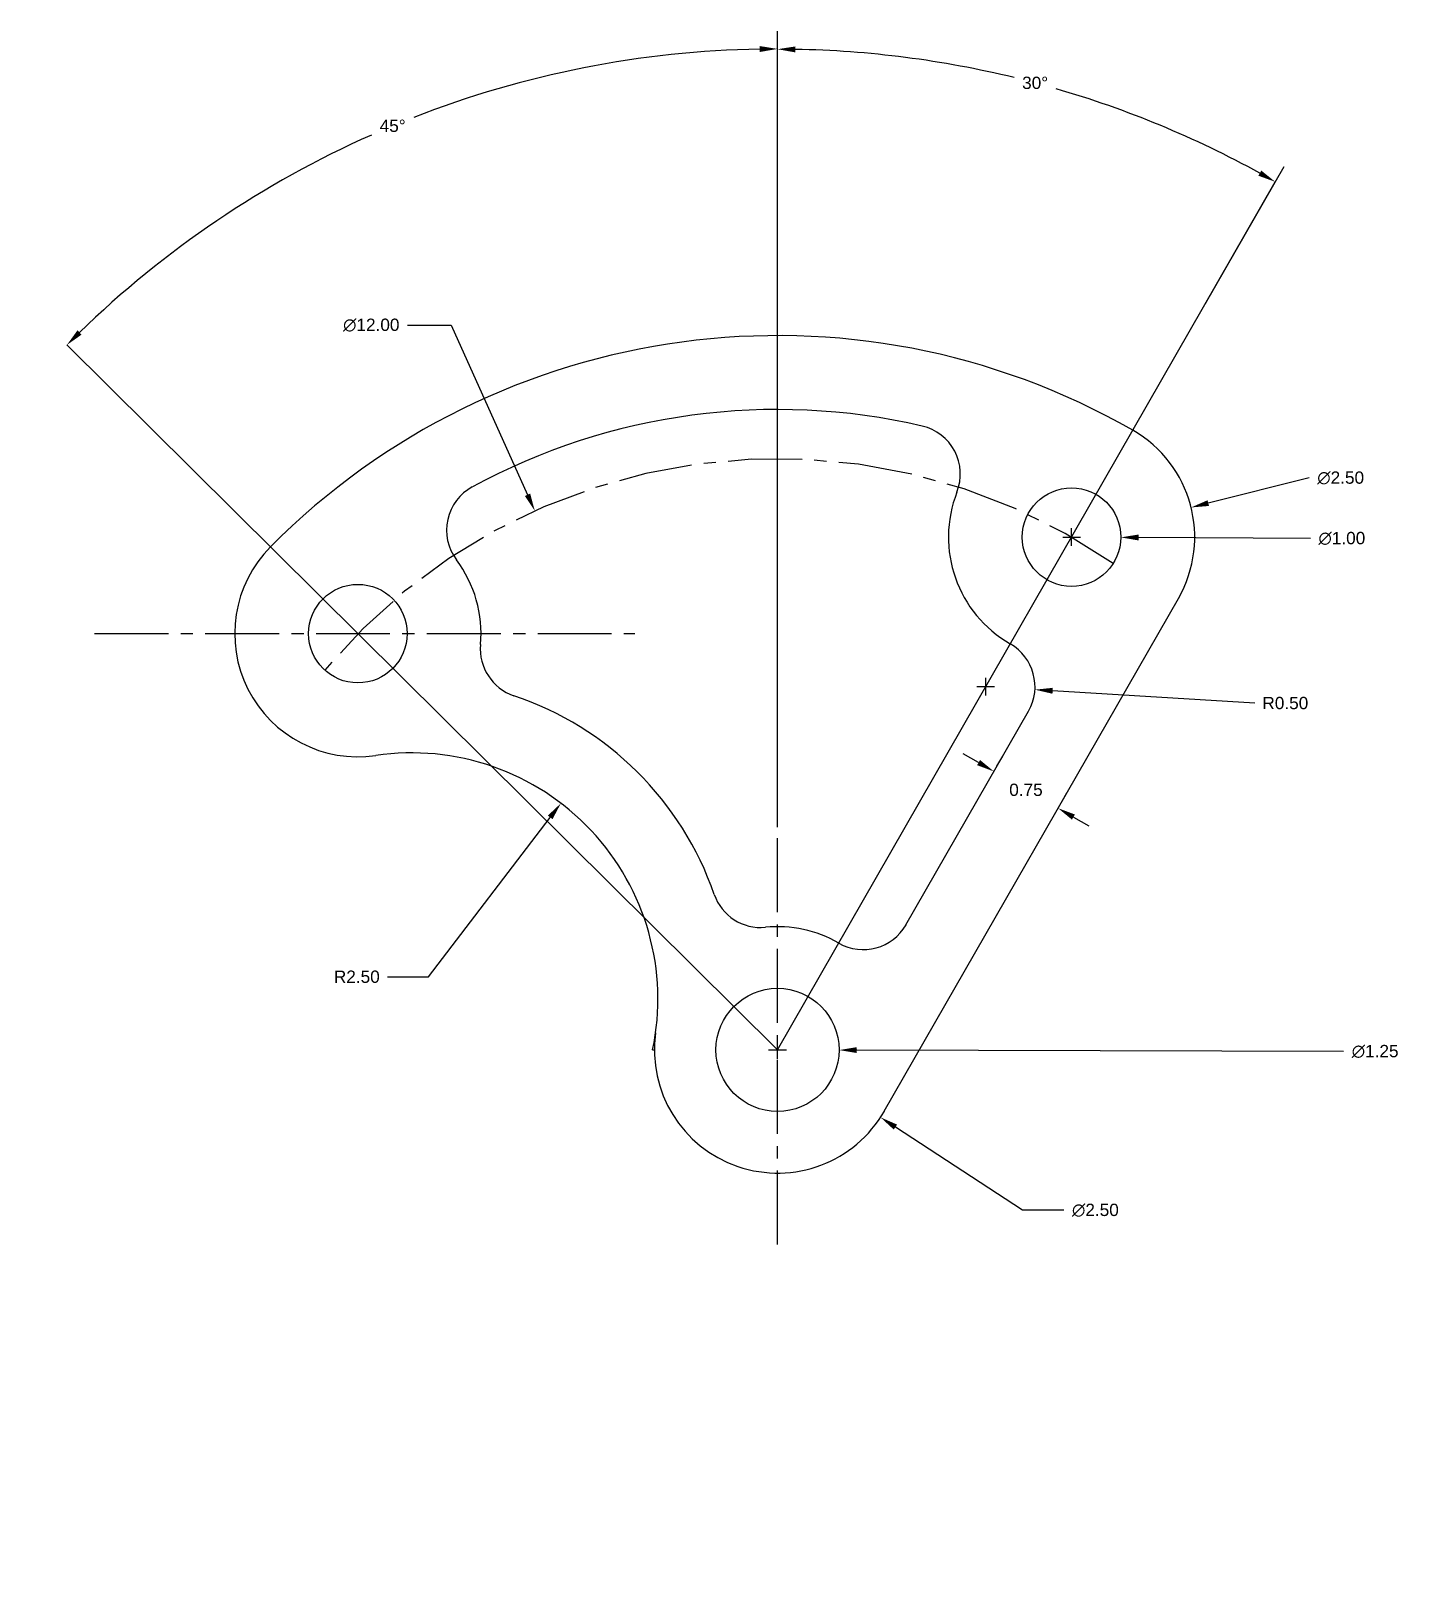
# Model space of a CAD drawing. Header units: inches. Extents: x 4.9 to 18.8, y -3 to 12.8.
import ezdxf

# ---------------------------------------------------------------- set-up
doc = ezdxf.new("R2010")
doc.units = ezdxf.units.IN
doc.header["$MEASUREMENT"] = 0
doc.linetypes.add('CENTER2', pattern=[1.125, 0.75, -0.125, 0.125, -0.125])
doc.layers.add('center', color=7, linetype='CENTER2')
doc.styles.get("Standard").update_dxf_attribs({"font": 'arial.ttf'})
doc.dimstyles.get("Standard").update_dxf_attribs({"dimtxt": 0.125, "dimasz": 0.18, "dimexe": 0.18, "dimexo": 0.0625, "dimgap": 0.09, "dimtad": 0, "dimtih": 1, "dimtoh": 1, "dimzin": 0, "dimdsep": 46, "dimtxsty": 'Standard', "dimcen": 0.09, "dimadec": 0, "dimazin": 0, "dimtfac": 1, "dimtofl": 0, "dimtmove": 0, "dimatfit": 3, "dimfxl": 1, "dimtolj": 1, "dimtzin": 0, "dimarcsym": 0})

# ---------------------------------------------------------------- blocks, each defined once
blk = doc.blocks.new('*D2')
at = {"color": 0, "lineweight": -2, "transparency": 16777216}
blk.add_line((12.5, 4.759), (12.5, 12.84), dxfattribs=at)
for start, end in [(91.0151, 111.3095), (113.9383, 134.2201)]:
    blk.add_arc((12.5, 2.5), 10.16, start, end, dxfattribs=at)
at = {"color": 0, "transparency": 16777216}
for points in [[(12.32, 12.689), (12.32, 12.629), (12.5, 12.66)], [(5.435, 9.76), (5.393, 9.803), (5.286, 9.655)]]:
    blk.add_solid(points, dxfattribs=at)
at = {"layer": 'Defpoints', "color": 0, "transparency": 16777216}
for p in [(9.857, 12.311), (4.923, 10.015), (12.5, 4.697), (12.5, 2.5), (12.5, 0.524)]:
    blk.add_point(p, dxfattribs=at)
at = {"color": 0, "transparency": 16777216, "insert": (8.593, 11.879), "char_height": 0.125, "attachment_point": 5}
blk.add_mtext('\\A1;45°', dxfattribs=at)
blk = doc.blocks.new('*D3')
at = {"color": 0, "lineweight": -2, "transparency": 16777216}
for p, q in [((12.5, 4.759), (12.5, 12.837)), ((16.845, 10.076), (17.643, 11.467))]:
    blk.add_line(p, q, dxfattribs=at)
for start, end in [(76.3201, 88.9846), (61.1807, 73.838)]:
    blk.add_arc((12.5, 2.5), 10.157, start, end, dxfattribs=at)
at = {"color": 0, "transparency": 16777216}
for points in [[(12.68, 12.625), (12.68, 12.685), (12.5, 12.657)], [(17.411, 11.425), (17.381, 11.373), (17.553, 11.311)]]:
    blk.add_solid(points, dxfattribs=at)
at = {"layer": 'Defpoints', "color": 0, "transparency": 16777216}
for p in [(15.955, 12.051), (16.814, 10.022), (12.5, 4.697), (12.5, 2.5), (12.5, 0.524)]:
    blk.add_point(p, dxfattribs=at)
at = {"color": 0, "transparency": 16777216, "insert": (15.115, 12.315), "char_height": 0.125, "attachment_point": 5}
blk.add_mtext('\\A1;30°', dxfattribs=at)
blk = doc.blocks.new('*D4')
at = {"color": 0, "lineweight": -2, "transparency": 16777216}
for p, q in [((15.485, 7.615), (15.485, 7.795)), ((15.395, 7.705), (15.575, 7.705)), ((17.909, 7.691), (16.165, 7.701))]:
    blk.add_line(p, q, dxfattribs=at)
at = {"color": 0, "transparency": 16777216}
blk.add_solid([(16.165, 7.731), (16.165, 7.671), (15.985, 7.702)], dxfattribs=at)
at = {"layer": 'Defpoints', "color": 0, "transparency": 16777216}
for p in [(14.985, 7.708), (15.985, 7.702)]:
    blk.add_point(p, dxfattribs=at)
at = {"color": 0, "transparency": 16777216, "insert": (18.229, 7.691), "char_height": 0.125, "attachment_point": 5}
blk.add_mtext('\\A1;∅1.00', dxfattribs=at)
blk = doc.blocks.new('*D5')
at = {"color": 0, "lineweight": -2, "transparency": 16777216}
for p, q in [((17.897, 8.305), (16.873, 8.05)), ((15.485, 7.615), (15.485, 7.795)), ((15.395, 7.705), (15.575, 7.705))]:
    blk.add_line(p, q, dxfattribs=at)
at = {"color": 0, "transparency": 16777216}
blk.add_solid([(16.866, 8.079), (16.88, 8.021), (16.698, 8.006)], dxfattribs=at)
at = {"layer": 'Defpoints', "color": 0, "transparency": 16777216}
for p in [(16.698, 8.006), (14.272, 7.403)]:
    blk.add_point(p, dxfattribs=at)
at = {"color": 0, "transparency": 16777216, "insert": (18.217, 8.305), "char_height": 0.125, "attachment_point": 5}
blk.add_mtext('\\A1;∅2.50', dxfattribs=at)
blk = doc.blocks.new('*D6')
at = {"color": 0, "lineweight": -2, "transparency": 16777216}
for p, q in [((12.5, 2.41), (12.5, 2.59)), ((12.41, 2.5), (12.59, 2.5)), ((18.246, 2.484), (13.305, 2.498))]:
    blk.add_line(p, q, dxfattribs=at)
at = {"color": 0, "transparency": 16777216}
blk.add_solid([(13.305, 2.528), (13.305, 2.468), (13.125, 2.498)], dxfattribs=at)
at = {"layer": 'Defpoints', "color": 0, "transparency": 16777216}
for p in [(11.875, 2.502), (13.125, 2.498)]:
    blk.add_point(p, dxfattribs=at)
at = {"color": 0, "transparency": 16777216, "insert": (18.567, 2.484), "char_height": 0.125, "attachment_point": 5}
blk.add_mtext('\\A1;∅1.25', dxfattribs=at)
blk = doc.blocks.new('*D7')
at = {"color": 0, "lineweight": -2, "transparency": 16777216}
for p, q in [((12.5, 2.41), (12.5, 2.59)), ((12.41, 2.5), (12.59, 2.5)), ((14.986, 0.872), (13.696, 1.717)), ((15.407, 0.872), (14.986, 0.872))]:
    blk.add_line(p, q, dxfattribs=at)
at = {"color": 0, "transparency": 16777216}
blk.add_solid([(13.713, 1.742), (13.68, 1.691), (13.546, 1.815)], dxfattribs=at)
at = {"layer": 'Defpoints', "color": 0, "transparency": 16777216}
for p in [(11.454, 3.185), (13.546, 1.815)]:
    blk.add_point(p, dxfattribs=at)
at = {"color": 0, "transparency": 16777216, "insert": (15.727, 0.872), "char_height": 0.125, "attachment_point": 5}
blk.add_mtext('\\A1;∅2.50', dxfattribs=at)
blk = doc.blocks.new('*D8')
at = {"color": 0, "lineweight": -2, "transparency": 16777216}
for p, q in [((14.541, 5.416), (14.385, 5.505)), ((14.728, 5.38), (14.787, 5.482)), ((15.379, 5.007), (15.437, 5.109)), ((15.504, 4.863), (15.66, 4.774))]:
    blk.add_line(p, q, dxfattribs=at)
at = {"color": 0, "transparency": 16777216}
for points in [[(14.556, 5.442), (14.526, 5.39), (14.697, 5.326)], [(15.519, 4.889), (15.489, 4.837), (15.348, 4.953)]]:
    blk.add_solid(points, dxfattribs=at)
at = {"layer": 'Defpoints', "color": 0, "transparency": 16777216}
for p in [(14.697, 5.326), (14.697, 5.326), (15.348, 4.953)]:
    blk.add_point(p, dxfattribs=at)
at = {"color": 0, "transparency": 16777216, "insert": (15.022, 5.139), "char_height": 0.125, "attachment_point": 5}
blk.add_mtext('\\A1;0.75', dxfattribs=at)
blk = doc.blocks.new('*D9')
at = {"color": 0, "lineweight": -2, "transparency": 16777216}
for p, q in [((8.958, 3.242), (10.192, 4.86)), ((8.541, 3.242), (8.958, 3.242))]:
    blk.add_line(p, q, dxfattribs=at)
at = {"color": 0, "transparency": 16777216}
blk.add_solid([(10.168, 4.878), (10.216, 4.842), (10.301, 5.003)], dxfattribs=at)
at = {"layer": 'Defpoints', "color": 0, "transparency": 16777216}
for p in [(10.301, 5.003), (8.786, 3.015)]:
    blk.add_point(p, dxfattribs=at)
at = {"color": 0, "transparency": 16777216, "insert": (8.229, 3.242), "char_height": 0.125, "attachment_point": 5}
blk.add_mtext('\\A1;R2.50', dxfattribs=at)
blk = doc.blocks.new('*D10')
at = {"color": 0, "lineweight": -2, "transparency": 16777216}
for p, q in [((8.744, 9.856), (9.187, 9.856)), ((9.187, 9.856), (9.962, 8.135)), ((12.5, 2.41), (12.5, 2.59)), ((12.41, 2.5), (12.59, 2.5))]:
    blk.add_line(p, q, dxfattribs=at)
at = {"color": 0, "transparency": 16777216}
blk.add_solid([(9.989, 8.147), (9.935, 8.122), (10.036, 7.971)], dxfattribs=at)
at = {"layer": 'Defpoints', "color": 0, "transparency": 16777216}
for p in [(10.036, 7.971), (14.964, -2.971)]:
    blk.add_point(p, dxfattribs=at)
at = {"color": 0, "transparency": 16777216, "insert": (8.376, 9.856), "char_height": 0.125, "attachment_point": 5}
blk.add_mtext('\\A1;∅12.00', dxfattribs=at)
blk = doc.blocks.new('*D11')
at = {"layer": 'Defpoints', "color": 0, "lineweight": -2, "transparency": 16777216}
for p, q in [((14.524, 6.187), (14.704, 6.187)), ((14.614, 6.097), (14.614, 6.277)), ((17.344, 6.02), (15.293, 6.145))]:
    blk.add_line(p, q, dxfattribs=at)
at = {"layer": 'Defpoints', "color": 0, "transparency": 16777216}
for p in [(14.614, 6.187), (15.113, 6.156)]:
    blk.add_point(p, dxfattribs=at)
blk.add_solid([(15.295, 6.175), (15.291, 6.115), (15.113, 6.156)], dxfattribs=at)
at = {"layer": 'Defpoints', "color": 0, "transparency": 16777216, "insert": (17.655, 6.02), "char_height": 0.125, "attachment_point": 5}
blk.add_mtext('\\A1;R0.50', dxfattribs=at)

msp = doc.modelspace()

# ---------------------------------------------------------------- linework, layer by layer
for p, q in [((12.5, 2.5), (17.553, 11.311)), ((12.5, 2.5), (5.286, 9.655)), ((13.584, 1.878), (16.569, 7.083)), ((13.804, 3.769), (15.048, 5.938)), ((11.232, 2.5), (11.25, 2.5))]:
    msp.add_line(p, q)
for centre, radius in [((15.485, 7.705), 0.5), ((8.24, 6.725), 0.5), ((12.5, 2.5), 0.625)]:
    msp.add_circle(centre, radius)
for centre, radius, start, end in [((12.5, 2.5), 7.25, 60.1653, 135.2352), ((12.5, 2.5), 6.5, 76.9364, 118.4641), ((13.856, 8.345), 0.5, 338.5508, 76.9364), ((15.485, 7.705), 1.25, 330.1653, 60.1653), ((9.64, 7.775), 0.5, 118.4641, 216.8496), ((15.485, 7.705), 1.25, 158.5508, 240.1653), ((8.24, 6.725), 1.25, 135.2352, 278.3653), ((8.24, 6.725), 1.25, 354.8719, 36.8496), ((9.983, 6.569), 0.5, 174.8719, 251.3785), ((14.614, 6.187), 0.5, 330.1653, 60.1653), ((8.786, 3.015), 3.25, 19.0919, 71.3785), ((8.786, 3.015), 2.5, 348.1099, 98.3653), ((12.329, 4.242), 0.5, 199.0919, 275.5985), ((12.5, 2.5), 1.25, 60.1653, 95.5985), ((13.371, 4.018), 0.5, 240.1653, 330.1653), ((12.5, 2.5), 1.25, 172.1051, 330.1653)]:
    msp.add_arc(centre, radius, start, end)
at = {"layer": 'center'}
for p, q in [((5.566, 6.725), (11.052, 6.725)), ((12.5, 0.524), (12.5, 4.697))]:
    msp.add_line(p, q, dxfattribs=at)
msp.add_arc((12.5, 2.5), 6, 55.3893, 140.0112, dxfattribs=at)

# ---------------------------------------------------------------- dimensions: what is measured, and where the dimension line sits
for base, line1, picture, middle in [((9.857, 12.311), ((12.5, 2.5), (4.923, 10.015)), '*D2', (8.593, 11.879)), ((15.955, 12.051), ((12.5, 2.5), (16.814, 10.022)), '*D3', (15.115, 12.315))]:
    dim = msp.add_angular_dim_2l(base=base, line1=line1, line2=((12.5, 0.524), (12.5, 4.697)), dimstyle='Standard')
    dim.commit()
    dim.dimension.update_dxf_attribs({"geometry": picture, "text_midpoint": middle})
for p1, p2, picture, middle in [((14.964, -2.971), (10.036, 7.971), '*D10', (8.376, 9.856)), ((14.272, 7.403), (16.698, 8.006), '*D5', (17.897, 8.305)), ((14.985, 7.708), (15.985, 7.702), '*D4', (17.909, 7.691)), ((11.454, 3.185), (13.546, 1.815), '*D7', (15.727, 0.872)), ((11.875, 2.502), (13.125, 2.498), '*D6', (18.246, 2.484))]:
    dim = msp.add_diameter_dim_2p(p1=p1, p2=p2, dimstyle='Standard')
    dim.commit()
    dim.dimension.update_dxf_attribs({"geometry": picture, "text_midpoint": middle, "dimtype": 163})
dim = msp.add_linear_dim(base=(14.697, 5.326), p1=(15.348, 4.953), p2=(14.697, 5.326), angle=150.1653, dimstyle='Standard')
dim.commit()
dim.dimension.update_dxf_attribs({"geometry": '*D8', "text_midpoint": (15.022, 5.139)})
dim = msp.add_radius_dim(center=(8.786, 3.015), mpoint=(10.301, 5.003), dimstyle='Standard')
dim.commit()
dim.dimension.update_dxf_attribs({"geometry": '*D9', "text_midpoint": (8.229, 3.242), "dimtype": 164})
at = {"layer": 'Defpoints'}
dim = msp.add_radius_dim(center=(14.614, 6.187), mpoint=(15.113, 6.156), dimstyle='Standard', dxfattribs=at)
dim.commit()
dim.dimension.update_dxf_attribs({"geometry": '*D11', "text_midpoint": (17.344, 6.02), "dimtype": 164})

doc.saveas('drawing.dxf')
